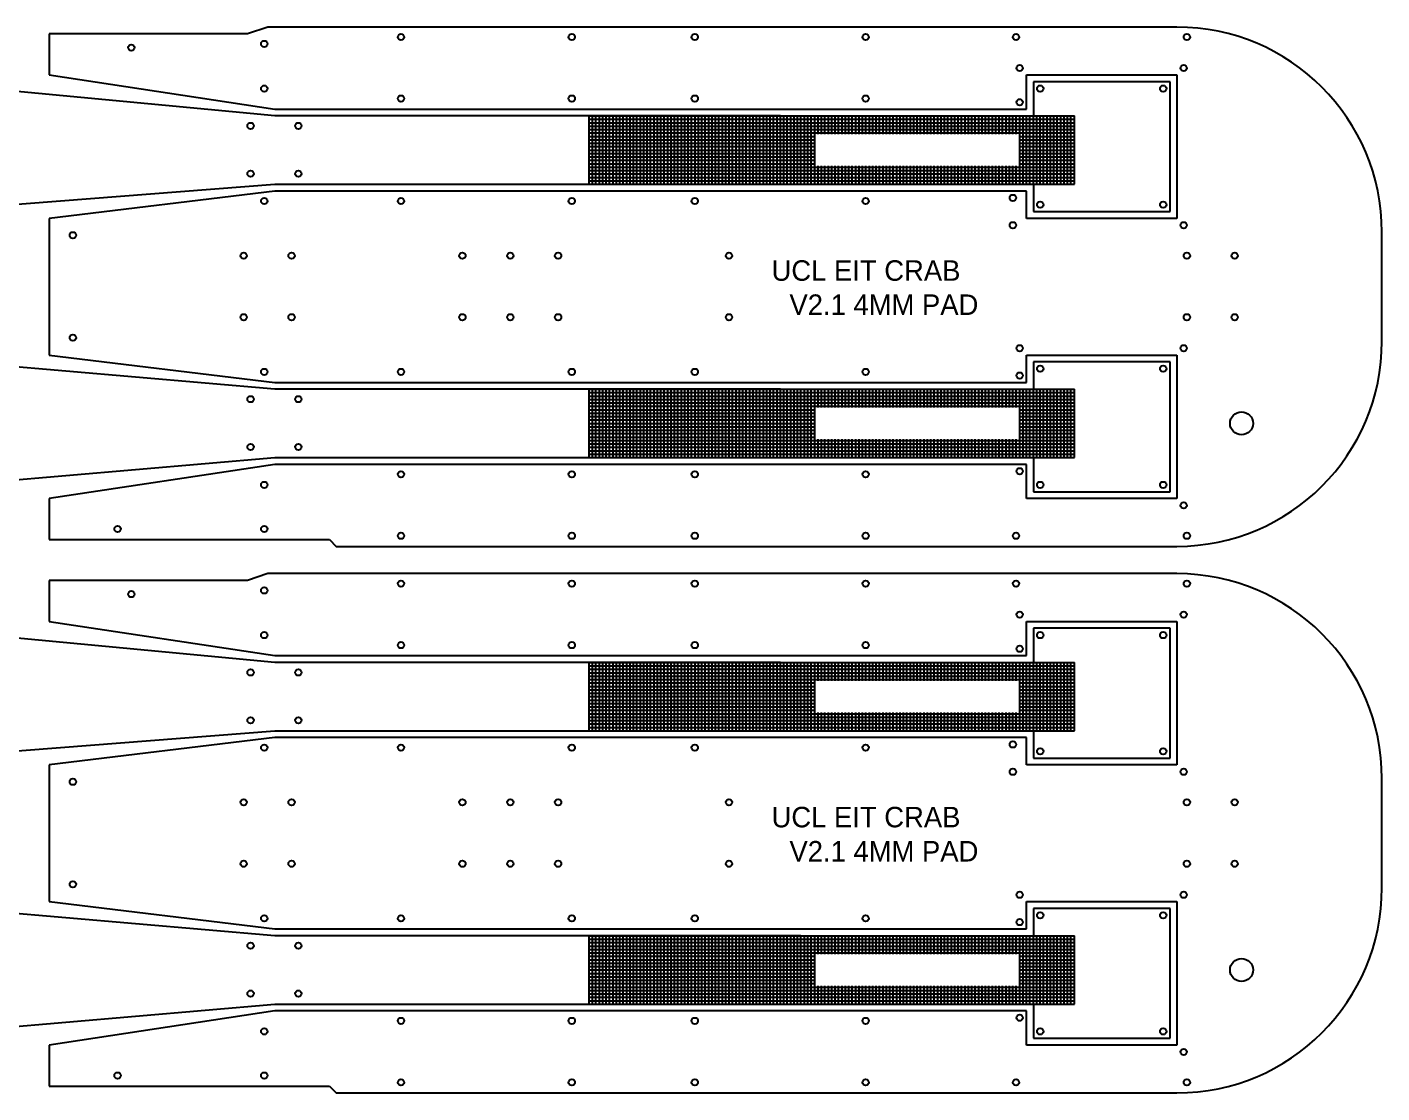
# Model space of a CAD drawing. Header units: millimetres. Extents: x 47.1 to 79.5, y 108.9 to 151.3.
# Drawn here: x 59.68 to 79.5, y 118.3 to 133.9 of the extents above; entities that cross this region are included whole.
import ezdxf

# ---------------------------------------------------------------- set-up
doc = ezdxf.new("R2010")
doc.units = ezdxf.units.MM
doc.layers.add('Adhesion Layer', color=52, linetype='Continuous')
doc.layers.add('Foil', color=5, linetype='Continuous')

msp = doc.modelspace()

# ---------------------------------------------------------------- linework, layer by layer
at = {"layer": 'Adhesion Layer'}
for p, q in [((67.9, 131.6), (67.9, 132.6)), ((67.9, 132.6), (75, 132.6)), ((67.9, 132.55), (75, 132.55)), ((67.9, 132.5), (75, 132.5)), ((67.9, 132.45), (75, 132.45)), ((67.95, 131.6), (67.95, 132.6)), ((68, 131.6), (68, 132.6)), ((68.05, 131.6), (68.05, 132.6)), ((68.1, 131.6), (68.1, 132.6)), ((68.15, 131.6), (68.15, 132.6)), ((68.2, 131.6), (68.2, 132.6)), ((68.25, 131.6), (68.25, 132.6)), ((68.3, 131.6), (68.3, 132.6)), ((68.35, 131.6), (68.35, 132.6)), ((68.4, 131.6), (68.4, 132.6)), ((68.45, 131.6), (68.45, 132.6)), ((68.5, 131.6), (68.5, 132.6)), ((68.55, 131.6), (68.55, 132.6)), ((68.6, 131.6), (68.6, 132.6)), ((68.65, 131.6), (68.65, 132.6)), ((68.7, 131.6), (68.7, 132.6)), ((68.75, 131.6), (68.75, 132.6)), ((68.8, 131.6), (68.8, 132.6)), ((68.85, 131.6), (68.85, 132.6)), ((68.9, 131.6), (68.9, 132.6)), ((68.95, 131.6), (68.95, 132.6)), ((69, 131.6), (69, 132.6)), ((69.05, 131.6), (69.05, 132.6)), ((69.1, 131.6), (69.1, 132.6)), ((69.15, 131.6), (69.15, 132.6)), ((69.2, 131.6), (69.2, 132.6)), ((69.25, 131.6), (69.25, 132.6)), ((69.3, 131.6), (69.3, 132.6)), ((69.35, 131.6), (69.35, 132.6)), ((69.4, 131.6), (69.4, 132.6)), ((69.45, 131.6), (69.45, 132.6)), ((69.5, 131.6), (69.5, 132.6)), ((69.55, 131.6), (69.55, 132.6)), ((69.6, 131.6), (69.6, 132.6)), ((69.65, 131.6), (69.65, 132.6)), ((69.7, 131.6), (69.7, 132.6)), ((69.75, 131.6), (69.75, 132.6)), ((69.8, 131.6), (69.8, 132.6)), ((69.85, 131.6), (69.85, 132.6)), ((69.9, 131.6), (69.9, 132.6)), ((69.95, 131.6), (69.95, 132.6)), ((70, 131.6), (70, 132.6)), ((70.05, 131.6), (70.05, 132.6)), ((70.1, 131.6), (70.1, 132.6)), ((70.15, 131.6), (70.15, 132.6)), ((70.2, 131.6), (70.2, 132.6)), ((70.25, 131.6), (70.25, 132.6)), ((70.3, 131.6), (70.3, 132.6)), ((70.35, 131.6), (70.35, 132.6)), ((70.4, 131.6), (70.4, 132.6)), ((70.45, 131.6), (70.45, 132.6)), ((70.5, 131.6), (70.5, 132.6)), ((70.55, 131.6), (70.55, 132.6)), ((70.6, 131.6), (70.6, 132.6)), ((70.65, 131.6), (70.65, 132.6)), ((70.7, 131.6), (70.7, 132.6)), ((70.75, 131.6), (70.75, 132.6)), ((70.8, 131.6), (70.8, 132.6)), ((70.85, 131.6), (70.85, 132.6)), ((70.9, 131.6), (70.9, 132.6)), ((70.95, 131.6), (70.95, 132.6)), ((71, 131.6), (71, 132.6)), ((71.05, 131.6), (71.05, 132.6)), ((71.1, 131.6), (71.1, 132.6)), ((71.15, 131.6), (71.15, 132.6)), ((71.2, 131.6), (71.2, 132.6)), ((71.25, 132.333), (71.25, 132.6)), ((71.3, 132.333), (71.3, 132.6)), ((71.35, 132.333), (71.35, 132.6)), ((71.4, 132.333), (71.4, 132.6)), ((71.45, 132.333), (71.45, 132.6)), ((71.5, 132.333), (71.5, 132.6)), ((71.55, 132.333), (71.55, 132.6)), ((71.6, 132.333), (71.6, 132.6)), ((71.65, 132.333), (71.65, 132.6)), ((71.7, 132.333), (71.7, 132.6)), ((71.75, 132.333), (71.75, 132.6)), ((71.8, 132.333), (71.8, 132.6)), ((71.85, 132.333), (71.85, 132.6)), ((71.9, 132.333), (71.9, 132.6)), ((71.95, 132.333), (71.95, 132.6)), ((72, 132.333), (72, 132.6)), ((72.05, 132.333), (72.05, 132.6)), ((72.1, 132.333), (72.1, 132.6)), ((72.15, 132.333), (72.15, 132.6)), ((72.2, 132.333), (72.2, 132.6)), ((72.25, 132.333), (72.25, 132.6)), ((72.3, 132.333), (72.3, 132.6)), ((72.35, 132.333), (72.35, 132.6)), ((72.4, 132.333), (72.4, 132.6)), ((72.45, 132.333), (72.45, 132.6)), ((72.5, 132.333), (72.5, 132.6)), ((72.55, 132.333), (72.55, 132.6)), ((72.6, 132.333), (72.6, 132.6)), ((72.65, 132.333), (72.65, 132.6)), ((72.7, 132.333), (72.7, 132.6)), ((72.75, 132.333), (72.75, 132.6)), ((72.8, 132.333), (72.8, 132.6)), ((72.85, 132.333), (72.85, 132.6)), ((72.9, 132.333), (72.9, 132.6)), ((72.95, 132.333), (72.95, 132.6)), ((73, 132.333), (73, 132.6)), ((73.05, 132.333), (73.05, 132.6)), ((73.1, 132.333), (73.1, 132.6)), ((73.15, 132.333), (73.15, 132.6)), ((73.2, 132.333), (73.2, 132.6)), ((73.25, 132.333), (73.25, 132.6)), ((73.3, 132.333), (73.3, 132.6)), ((73.35, 132.333), (73.35, 132.6)), ((73.4, 132.333), (73.4, 132.6)), ((73.45, 132.333), (73.45, 132.6)), ((73.5, 132.333), (73.5, 132.6)), ((73.55, 132.333), (73.55, 132.6)), ((73.6, 132.333), (73.6, 132.6)), ((73.65, 132.333), (73.65, 132.6)), ((73.7, 132.333), (73.7, 132.6)), ((73.75, 132.333), (73.75, 132.6)), ((73.8, 132.333), (73.8, 132.6)), ((73.85, 132.333), (73.85, 132.6)), ((73.9, 132.333), (73.9, 132.6)), ((73.95, 132.333), (73.95, 132.6)), ((74, 132.333), (74, 132.6)), ((74.05, 132.333), (74.05, 132.6)), ((74.1, 132.333), (74.1, 132.6)), ((74.15, 132.333), (74.15, 132.6)), ((74.2, 131.6), (74.2, 132.6)), ((74.25, 131.6), (74.25, 132.6)), ((74.3, 131.6), (74.3, 132.6)), ((74.35, 131.6), (74.35, 132.6)), ((74.4, 131.6), (74.4, 132.6)), ((74.45, 131.6), (74.45, 132.6)), ((74.5, 131.6), (74.5, 132.6)), ((74.55, 131.6), (74.55, 132.6)), ((74.6, 131.6), (74.6, 132.6)), ((74.65, 131.6), (74.65, 132.6)), ((74.7, 131.6), (74.7, 132.6)), ((74.75, 131.6), (74.75, 132.6)), ((74.8, 131.6), (74.8, 132.6)), ((74.85, 131.6), (74.85, 132.6)), ((74.9, 131.6), (74.9, 132.6)), ((74.95, 131.6), (74.95, 132.6)), ((75, 131.6), (75, 132.6)), ((67.9, 132.4), (75, 132.4)), ((67.9, 132.35), (75, 132.35)), ((67.9, 132.3), (71.2, 132.3)), ((67.9, 132.25), (71.2, 132.25)), ((74.2, 132.3), (75, 132.3)), ((74.2, 132.25), (75, 132.25)), ((67.9, 132.2), (71.2, 132.2)), ((67.9, 132.15), (71.2, 132.15)), ((67.9, 132.1), (71.2, 132.1)), ((67.9, 132.05), (71.2, 132.05)), ((74.2, 132.2), (75, 132.2)), ((74.2, 132.15), (75, 132.15)), ((74.2, 132.1), (75, 132.1)), ((74.2, 132.05), (75, 132.05)), ((67.9, 132), (71.2, 132)), ((67.9, 131.95), (71.2, 131.95)), ((67.9, 131.9), (71.2, 131.9)), ((67.9, 131.85), (75, 131.85)), ((71.25, 131.6), (71.25, 131.867)), ((71.3, 131.6), (71.3, 131.867)), ((71.35, 131.6), (71.35, 131.867)), ((71.4, 131.6), (71.4, 131.867)), ((71.45, 131.6), (71.45, 131.867)), ((71.5, 131.6), (71.5, 131.867)), ((71.55, 131.6), (71.55, 131.867)), ((71.6, 131.6), (71.6, 131.867)), ((71.65, 131.6), (71.65, 131.867)), ((71.7, 131.6), (71.7, 131.867)), ((71.75, 131.6), (71.75, 131.867)), ((71.8, 131.6), (71.8, 131.867)), ((71.85, 131.6), (71.85, 131.867)), ((71.9, 131.6), (71.9, 131.867)), ((71.95, 131.6), (71.95, 131.867)), ((72, 131.6), (72, 131.867)), ((72.05, 131.6), (72.05, 131.867)), ((72.1, 131.6), (72.1, 131.867)), ((72.15, 131.6), (72.15, 131.867)), ((72.2, 131.6), (72.2, 131.867)), ((72.25, 131.6), (72.25, 131.867)), ((72.3, 131.6), (72.3, 131.867)), ((72.35, 131.6), (72.35, 131.867)), ((72.4, 131.6), (72.4, 131.867)), ((72.45, 131.6), (72.45, 131.867)), ((72.5, 131.6), (72.5, 131.867)), ((72.55, 131.6), (72.55, 131.867)), ((72.6, 131.6), (72.6, 131.867)), ((72.65, 131.6), (72.65, 131.867)), ((72.7, 131.6), (72.7, 131.867)), ((72.75, 131.6), (72.75, 131.867)), ((72.8, 131.6), (72.8, 131.867)), ((72.85, 131.6), (72.85, 131.867)), ((72.9, 131.6), (72.9, 131.867)), ((72.95, 131.6), (72.95, 131.867)), ((73, 131.6), (73, 131.867)), ((73.05, 131.6), (73.05, 131.867)), ((73.1, 131.6), (73.1, 131.867)), ((73.15, 131.6), (73.15, 131.867)), ((73.2, 131.6), (73.2, 131.867)), ((73.25, 131.6), (73.25, 131.867)), ((73.3, 131.6), (73.3, 131.867)), ((73.35, 131.6), (73.35, 131.867)), ((73.4, 131.6), (73.4, 131.867)), ((73.45, 131.6), (73.45, 131.867)), ((73.5, 131.6), (73.5, 131.867)), ((73.55, 131.6), (73.55, 131.867)), ((73.6, 131.6), (73.6, 131.867)), ((73.65, 131.6), (73.65, 131.867)), ((73.7, 131.6), (73.7, 131.867)), ((73.75, 131.6), (73.75, 131.867)), ((73.8, 131.6), (73.8, 131.867)), ((73.85, 131.6), (73.85, 131.867)), ((73.9, 131.6), (73.9, 131.867)), ((73.95, 131.6), (73.95, 131.867)), ((74, 131.6), (74, 131.867)), ((74.05, 131.6), (74.05, 131.867)), ((74.1, 131.6), (74.1, 131.867)), ((74.15, 131.6), (74.15, 131.867)), ((74.2, 132), (75, 132)), ((74.2, 131.95), (75, 131.95)), ((74.2, 131.9), (75, 131.9)), ((67.9, 131.8), (75, 131.8)), ((67.9, 131.75), (75, 131.75)), ((67.9, 131.7), (75, 131.7)), ((67.9, 131.65), (75, 131.65)), ((67.9, 131.6), (75, 131.6)), ((67.9, 127.6), (67.9, 128.6)), ((67.9, 128.6), (75, 128.6)), ((67.9, 128.55), (75, 128.55)), ((67.9, 128.5), (75, 128.5)), ((67.95, 127.6), (67.95, 128.6)), ((68, 127.6), (68, 128.6)), ((68.05, 127.6), (68.05, 128.6)), ((68.1, 127.6), (68.1, 128.6)), ((68.15, 127.6), (68.15, 128.6)), ((68.2, 127.6), (68.2, 128.6)), ((68.25, 127.6), (68.25, 128.6)), ((68.3, 127.6), (68.3, 128.6)), ((68.35, 127.6), (68.35, 128.6)), ((68.4, 127.6), (68.4, 128.6)), ((68.45, 127.6), (68.45, 128.6)), ((68.5, 127.6), (68.5, 128.6)), ((68.55, 127.6), (68.55, 128.6)), ((68.6, 127.6), (68.6, 128.6)), ((68.65, 127.6), (68.65, 128.6)), ((68.7, 127.6), (68.7, 128.6)), ((68.75, 127.6), (68.75, 128.6)), ((68.8, 127.6), (68.8, 128.6)), ((68.85, 127.6), (68.85, 128.6)), ((68.9, 127.6), (68.9, 128.6)), ((68.95, 127.6), (68.95, 128.6)), ((69, 127.6), (69, 128.6)), ((69.05, 127.6), (69.05, 128.6)), ((69.1, 127.6), (69.1, 128.6)), ((69.15, 127.6), (69.15, 128.6)), ((69.2, 127.6), (69.2, 128.6)), ((69.25, 127.6), (69.25, 128.6)), ((69.3, 127.6), (69.3, 128.6)), ((69.35, 127.6), (69.35, 128.6)), ((69.4, 127.6), (69.4, 128.6)), ((69.45, 127.6), (69.45, 128.6)), ((69.5, 127.6), (69.5, 128.6)), ((69.55, 127.6), (69.55, 128.6)), ((69.6, 127.6), (69.6, 128.6)), ((69.65, 127.6), (69.65, 128.6)), ((69.7, 127.6), (69.7, 128.6)), ((69.75, 127.6), (69.75, 128.6)), ((69.8, 127.6), (69.8, 128.6)), ((69.85, 127.6), (69.85, 128.6)), ((69.9, 127.6), (69.9, 128.6)), ((69.95, 127.6), (69.95, 128.6)), ((70, 127.6), (70, 128.6)), ((70.05, 127.6), (70.05, 128.6)), ((70.1, 127.6), (70.1, 128.6)), ((70.15, 127.6), (70.15, 128.6)), ((70.2, 127.6), (70.2, 128.6)), ((70.25, 127.6), (70.25, 128.6)), ((70.3, 127.6), (70.3, 128.6)), ((70.35, 127.6), (70.35, 128.6)), ((70.4, 127.6), (70.4, 128.6)), ((70.45, 127.6), (70.45, 128.6)), ((70.5, 127.6), (70.5, 128.6)), ((70.55, 127.6), (70.55, 128.6)), ((70.6, 127.6), (70.6, 128.6)), ((70.65, 127.6), (70.65, 128.6)), ((70.7, 127.6), (70.7, 128.6)), ((70.75, 127.6), (70.75, 128.6)), ((70.8, 127.6), (70.8, 128.6)), ((70.85, 127.6), (70.85, 128.6)), ((70.9, 127.6), (70.9, 128.6)), ((70.95, 127.6), (70.95, 128.6)), ((71, 127.6), (71, 128.6)), ((71.05, 127.6), (71.05, 128.6)), ((71.1, 127.6), (71.1, 128.6)), ((71.15, 127.6), (71.15, 128.6)), ((71.2, 127.6), (71.2, 128.6)), ((71.25, 128.333), (71.25, 128.6)), ((71.3, 128.333), (71.3, 128.6)), ((71.35, 128.333), (71.35, 128.6)), ((71.4, 128.333), (71.4, 128.6)), ((71.45, 128.333), (71.45, 128.6)), ((71.5, 128.333), (71.5, 128.6)), ((71.55, 128.333), (71.55, 128.6)), ((71.6, 128.333), (71.6, 128.6)), ((71.65, 128.333), (71.65, 128.6)), ((71.7, 128.333), (71.7, 128.6)), ((71.75, 128.333), (71.75, 128.6)), ((71.8, 128.333), (71.8, 128.6)), ((71.85, 128.333), (71.85, 128.6)), ((71.9, 128.333), (71.9, 128.6)), ((71.95, 128.333), (71.95, 128.6)), ((72, 128.333), (72, 128.6)), ((72.05, 128.333), (72.05, 128.6)), ((72.1, 128.333), (72.1, 128.6)), ((72.15, 128.333), (72.15, 128.6)), ((72.2, 128.333), (72.2, 128.6)), ((72.25, 128.333), (72.25, 128.6)), ((72.3, 128.333), (72.3, 128.6)), ((72.35, 128.333), (72.35, 128.6)), ((72.4, 128.333), (72.4, 128.6)), ((72.45, 128.333), (72.45, 128.6)), ((72.5, 128.333), (72.5, 128.6)), ((72.55, 128.333), (72.55, 128.6)), ((72.6, 128.333), (72.6, 128.6)), ((72.65, 128.333), (72.65, 128.6)), ((72.7, 128.333), (72.7, 128.6)), ((72.75, 128.333), (72.75, 128.6)), ((72.8, 128.333), (72.8, 128.6)), ((72.85, 128.333), (72.85, 128.6)), ((72.9, 128.333), (72.9, 128.6)), ((72.95, 128.333), (72.95, 128.6)), ((73, 128.333), (73, 128.6)), ((73.05, 128.333), (73.05, 128.6)), ((73.1, 128.333), (73.1, 128.6)), ((73.15, 128.333), (73.15, 128.6)), ((73.2, 128.333), (73.2, 128.6)), ((73.25, 128.333), (73.25, 128.6)), ((73.3, 128.333), (73.3, 128.6)), ((73.35, 128.333), (73.35, 128.6)), ((73.4, 128.333), (73.4, 128.6)), ((73.45, 128.333), (73.45, 128.6)), ((73.5, 128.333), (73.5, 128.6)), ((73.55, 128.333), (73.55, 128.6)), ((73.6, 128.333), (73.6, 128.6)), ((73.65, 128.333), (73.65, 128.6)), ((73.7, 128.333), (73.7, 128.6)), ((73.75, 128.333), (73.75, 128.6)), ((73.8, 128.333), (73.8, 128.6)), ((73.85, 128.333), (73.85, 128.6)), ((73.9, 128.333), (73.9, 128.6)), ((73.95, 128.333), (73.95, 128.6)), ((74, 128.333), (74, 128.6)), ((74.05, 128.333), (74.05, 128.6)), ((74.1, 128.333), (74.1, 128.6)), ((74.15, 128.333), (74.15, 128.6)), ((74.2, 127.6), (74.2, 128.6)), ((74.25, 127.6), (74.25, 128.6)), ((74.3, 127.6), (74.3, 128.6)), ((74.35, 127.6), (74.35, 128.6)), ((74.4, 127.6), (74.4, 128.6)), ((74.45, 127.6), (74.45, 128.6)), ((74.5, 127.6), (74.5, 128.6)), ((74.55, 127.6), (74.55, 128.6)), ((74.6, 127.6), (74.6, 128.6)), ((74.65, 127.6), (74.65, 128.6)), ((74.7, 127.6), (74.7, 128.6)), ((74.75, 127.6), (74.75, 128.6)), ((74.8, 127.6), (74.8, 128.6)), ((74.85, 127.6), (74.85, 128.6)), ((74.9, 127.6), (74.9, 128.6)), ((74.95, 127.6), (74.95, 128.6)), ((75, 127.6), (75, 128.6)), ((67.9, 128.45), (75, 128.45)), ((67.9, 128.4), (75, 128.4)), ((67.9, 128.35), (75, 128.35)), ((67.9, 128.3), (71.2, 128.3)), ((74.2, 128.3), (75, 128.3)), ((67.9, 128.25), (71.2, 128.25)), ((67.9, 128.2), (71.2, 128.2)), ((67.9, 128.15), (71.2, 128.15)), ((67.9, 128.1), (71.2, 128.1)), ((74.2, 128.25), (75, 128.25)), ((74.2, 128.2), (75, 128.2)), ((74.2, 128.15), (75, 128.15)), ((74.2, 128.1), (75, 128.1)), ((67.9, 128.05), (71.2, 128.05)), ((67.9, 128), (71.2, 128)), ((67.9, 127.95), (71.2, 127.95)), ((67.9, 127.9), (71.2, 127.9)), ((71.25, 127.6), (71.25, 127.867)), ((71.3, 127.6), (71.3, 127.867)), ((71.35, 127.6), (71.35, 127.867)), ((71.4, 127.6), (71.4, 127.867)), ((71.45, 127.6), (71.45, 127.867)), ((71.5, 127.6), (71.5, 127.867)), ((71.55, 127.6), (71.55, 127.867)), ((71.6, 127.6), (71.6, 127.867)), ((71.65, 127.6), (71.65, 127.867)), ((71.7, 127.6), (71.7, 127.867)), ((71.75, 127.6), (71.75, 127.867)), ((71.8, 127.6), (71.8, 127.867)), ((71.85, 127.6), (71.85, 127.867)), ((71.9, 127.6), (71.9, 127.867)), ((71.95, 127.6), (71.95, 127.867)), ((72, 127.6), (72, 127.867)), ((72.05, 127.6), (72.05, 127.867)), ((72.1, 127.6), (72.1, 127.867)), ((72.15, 127.6), (72.15, 127.867)), ((72.2, 127.6), (72.2, 127.867)), ((72.25, 127.6), (72.25, 127.867)), ((72.3, 127.6), (72.3, 127.867)), ((72.35, 127.6), (72.35, 127.867)), ((72.4, 127.6), (72.4, 127.867)), ((72.45, 127.6), (72.45, 127.867)), ((72.5, 127.6), (72.5, 127.867)), ((72.55, 127.6), (72.55, 127.867)), ((72.6, 127.6), (72.6, 127.867)), ((72.65, 127.6), (72.65, 127.867)), ((72.7, 127.6), (72.7, 127.867)), ((72.75, 127.6), (72.75, 127.867)), ((72.8, 127.6), (72.8, 127.867)), ((72.85, 127.6), (72.85, 127.867)), ((72.9, 127.6), (72.9, 127.867)), ((72.95, 127.6), (72.95, 127.867)), ((73, 127.6), (73, 127.867)), ((73.05, 127.6), (73.05, 127.867)), ((73.1, 127.6), (73.1, 127.867)), ((73.15, 127.6), (73.15, 127.867)), ((73.2, 127.6), (73.2, 127.867)), ((73.25, 127.6), (73.25, 127.867)), ((73.3, 127.6), (73.3, 127.867)), ((73.35, 127.6), (73.35, 127.867)), ((73.4, 127.6), (73.4, 127.867)), ((73.45, 127.6), (73.45, 127.867)), ((73.5, 127.6), (73.5, 127.867)), ((73.55, 127.6), (73.55, 127.867)), ((73.6, 127.6), (73.6, 127.867)), ((73.65, 127.6), (73.65, 127.867)), ((73.7, 127.6), (73.7, 127.867)), ((73.75, 127.6), (73.75, 127.867)), ((73.8, 127.6), (73.8, 127.867)), ((73.85, 127.6), (73.85, 127.867)), ((73.9, 127.6), (73.9, 127.867)), ((73.95, 127.6), (73.95, 127.867)), ((74, 127.6), (74, 127.867)), ((74.05, 127.6), (74.05, 127.867)), ((74.1, 127.6), (74.1, 127.867)), ((74.15, 127.6), (74.15, 127.867)), ((74.2, 128.05), (75, 128.05)), ((74.2, 128), (75, 128)), ((74.2, 127.95), (75, 127.95)), ((74.2, 127.9), (75, 127.9)), ((67.9, 127.85), (75, 127.85)), ((67.9, 127.8), (75, 127.8)), ((67.9, 127.75), (75, 127.75)), ((67.9, 127.7), (75, 127.7)), ((67.9, 127.65), (75, 127.65)), ((67.9, 127.6), (75, 127.6)), ((67.9, 123.6), (67.9, 124.6)), ((67.9, 124.6), (75, 124.6)), ((67.9, 124.55), (75, 124.55)), ((67.9, 124.5), (75, 124.5)), ((67.95, 123.6), (67.95, 124.6)), ((68, 123.6), (68, 124.6)), ((68.05, 123.6), (68.05, 124.6)), ((68.1, 123.6), (68.1, 124.6)), ((68.15, 123.6), (68.15, 124.6)), ((68.2, 123.6), (68.2, 124.6)), ((68.25, 123.6), (68.25, 124.6)), ((68.3, 123.6), (68.3, 124.6)), ((68.35, 123.6), (68.35, 124.6)), ((68.4, 123.6), (68.4, 124.6)), ((68.45, 123.6), (68.45, 124.6)), ((68.5, 123.6), (68.5, 124.6)), ((68.55, 123.6), (68.55, 124.6)), ((68.6, 123.6), (68.6, 124.6)), ((68.65, 123.6), (68.65, 124.6)), ((68.7, 123.6), (68.7, 124.6)), ((68.75, 123.6), (68.75, 124.6)), ((68.8, 123.6), (68.8, 124.6)), ((68.85, 123.6), (68.85, 124.6)), ((68.9, 123.6), (68.9, 124.6)), ((68.95, 123.6), (68.95, 124.6)), ((69, 123.6), (69, 124.6)), ((69.05, 123.6), (69.05, 124.6)), ((69.1, 123.6), (69.1, 124.6)), ((69.15, 123.6), (69.15, 124.6)), ((69.2, 123.6), (69.2, 124.6)), ((69.25, 123.6), (69.25, 124.6)), ((69.3, 123.6), (69.3, 124.6)), ((69.35, 123.6), (69.35, 124.6)), ((69.4, 123.6), (69.4, 124.6)), ((69.45, 123.6), (69.45, 124.6)), ((69.5, 123.6), (69.5, 124.6)), ((69.55, 123.6), (69.55, 124.6)), ((69.6, 123.6), (69.6, 124.6)), ((69.65, 123.6), (69.65, 124.6)), ((69.7, 123.6), (69.7, 124.6)), ((69.75, 123.6), (69.75, 124.6)), ((69.8, 123.6), (69.8, 124.6)), ((69.85, 123.6), (69.85, 124.6)), ((69.9, 123.6), (69.9, 124.6)), ((69.95, 123.6), (69.95, 124.6)), ((70, 123.6), (70, 124.6)), ((70.05, 123.6), (70.05, 124.6)), ((70.1, 123.6), (70.1, 124.6)), ((70.15, 123.6), (70.15, 124.6)), ((70.2, 123.6), (70.2, 124.6)), ((70.25, 123.6), (70.25, 124.6)), ((70.3, 123.6), (70.3, 124.6)), ((70.35, 123.6), (70.35, 124.6)), ((70.4, 123.6), (70.4, 124.6)), ((70.45, 123.6), (70.45, 124.6)), ((70.5, 123.6), (70.5, 124.6)), ((70.55, 123.6), (70.55, 124.6)), ((70.6, 123.6), (70.6, 124.6)), ((70.65, 123.6), (70.65, 124.6)), ((70.7, 123.6), (70.7, 124.6)), ((70.75, 123.6), (70.75, 124.6)), ((70.8, 123.6), (70.8, 124.6)), ((70.85, 123.6), (70.85, 124.6)), ((70.9, 123.6), (70.9, 124.6)), ((70.95, 123.6), (70.95, 124.6)), ((71, 123.6), (71, 124.6)), ((71.05, 123.6), (71.05, 124.6)), ((71.1, 123.6), (71.1, 124.6)), ((71.15, 123.6), (71.15, 124.6)), ((71.2, 123.6), (71.2, 124.6)), ((71.25, 124.333), (71.25, 124.6)), ((71.3, 124.333), (71.3, 124.6)), ((71.35, 124.333), (71.35, 124.6)), ((71.4, 124.333), (71.4, 124.6)), ((71.45, 124.333), (71.45, 124.6)), ((71.5, 124.333), (71.5, 124.6)), ((71.55, 124.333), (71.55, 124.6)), ((71.6, 124.333), (71.6, 124.6)), ((71.65, 124.333), (71.65, 124.6)), ((71.7, 124.333), (71.7, 124.6)), ((71.75, 124.333), (71.75, 124.6)), ((71.8, 124.333), (71.8, 124.6)), ((71.85, 124.333), (71.85, 124.6)), ((71.9, 124.333), (71.9, 124.6)), ((71.95, 124.333), (71.95, 124.6)), ((72, 124.333), (72, 124.6)), ((72.05, 124.333), (72.05, 124.6)), ((72.1, 124.333), (72.1, 124.6)), ((72.15, 124.333), (72.15, 124.6)), ((72.2, 124.333), (72.2, 124.6)), ((72.25, 124.333), (72.25, 124.6)), ((72.3, 124.333), (72.3, 124.6)), ((72.35, 124.333), (72.35, 124.6)), ((72.4, 124.333), (72.4, 124.6)), ((72.45, 124.333), (72.45, 124.6)), ((72.5, 124.333), (72.5, 124.6)), ((72.55, 124.333), (72.55, 124.6)), ((72.6, 124.333), (72.6, 124.6)), ((72.65, 124.333), (72.65, 124.6)), ((72.7, 124.333), (72.7, 124.6)), ((72.75, 124.333), (72.75, 124.6)), ((72.8, 124.333), (72.8, 124.6)), ((72.85, 124.333), (72.85, 124.6)), ((72.9, 124.333), (72.9, 124.6)), ((72.95, 124.333), (72.95, 124.6)), ((73, 124.333), (73, 124.6)), ((73.05, 124.333), (73.05, 124.6)), ((73.1, 124.333), (73.1, 124.6)), ((73.15, 124.333), (73.15, 124.6)), ((73.2, 124.333), (73.2, 124.6)), ((73.25, 124.333), (73.25, 124.6)), ((73.3, 124.333), (73.3, 124.6)), ((73.35, 124.333), (73.35, 124.6)), ((73.4, 124.333), (73.4, 124.6)), ((73.45, 124.333), (73.45, 124.6)), ((73.5, 124.333), (73.5, 124.6)), ((73.55, 124.333), (73.55, 124.6)), ((73.6, 124.333), (73.6, 124.6)), ((73.65, 124.333), (73.65, 124.6)), ((73.7, 124.333), (73.7, 124.6)), ((73.75, 124.333), (73.75, 124.6)), ((73.8, 124.333), (73.8, 124.6)), ((73.85, 124.333), (73.85, 124.6)), ((73.9, 124.333), (73.9, 124.6)), ((73.95, 124.333), (73.95, 124.6)), ((74, 124.333), (74, 124.6)), ((74.05, 124.333), (74.05, 124.6)), ((74.1, 124.333), (74.1, 124.6)), ((74.15, 124.333), (74.15, 124.6)), ((74.2, 123.6), (74.2, 124.6)), ((74.25, 123.6), (74.25, 124.6)), ((74.3, 123.6), (74.3, 124.6)), ((74.35, 123.6), (74.35, 124.6)), ((74.4, 123.6), (74.4, 124.6)), ((74.45, 123.6), (74.45, 124.6)), ((74.5, 123.6), (74.5, 124.6)), ((74.55, 123.6), (74.55, 124.6)), ((74.6, 123.6), (74.6, 124.6)), ((74.65, 123.6), (74.65, 124.6)), ((74.7, 123.6), (74.7, 124.6)), ((74.75, 123.6), (74.75, 124.6)), ((74.8, 123.6), (74.8, 124.6)), ((74.85, 123.6), (74.85, 124.6)), ((74.9, 123.6), (74.9, 124.6)), ((74.95, 123.6), (74.95, 124.6)), ((75, 123.6), (75, 124.6)), ((67.9, 124.45), (75, 124.45)), ((67.9, 124.4), (75, 124.4)), ((67.9, 124.35), (75, 124.35)), ((67.9, 124.3), (71.2, 124.3)), ((74.2, 124.3), (75, 124.3)), ((67.9, 124.25), (71.2, 124.25)), ((67.9, 124.2), (71.2, 124.2)), ((67.9, 124.15), (71.2, 124.15)), ((67.9, 124.1), (71.2, 124.1)), ((74.2, 124.25), (75, 124.25)), ((74.2, 124.2), (75, 124.2)), ((74.2, 124.15), (75, 124.15)), ((74.2, 124.1), (75, 124.1)), ((67.9, 124.05), (71.2, 124.05)), ((67.9, 124), (71.2, 124)), ((67.9, 123.95), (71.2, 123.95)), ((74.2, 124.05), (75, 124.05)), ((74.2, 124), (75, 124)), ((74.2, 123.95), (75, 123.95)), ((67.9, 123.9), (71.2, 123.9)), ((67.9, 123.85), (75, 123.85)), ((67.9, 123.8), (75, 123.8)), ((67.9, 123.75), (75, 123.75)), ((71.25, 123.6), (71.25, 123.867)), ((71.3, 123.6), (71.3, 123.867)), ((71.35, 123.6), (71.35, 123.867)), ((71.4, 123.6), (71.4, 123.867)), ((71.45, 123.6), (71.45, 123.867)), ((71.5, 123.6), (71.5, 123.867)), ((71.55, 123.6), (71.55, 123.867)), ((71.6, 123.6), (71.6, 123.867)), ((71.65, 123.6), (71.65, 123.867)), ((71.7, 123.6), (71.7, 123.867)), ((71.75, 123.6), (71.75, 123.867)), ((71.8, 123.6), (71.8, 123.867)), ((71.85, 123.6), (71.85, 123.867)), ((71.9, 123.6), (71.9, 123.867)), ((71.95, 123.6), (71.95, 123.867)), ((72, 123.6), (72, 123.867)), ((72.05, 123.6), (72.05, 123.867)), ((72.1, 123.6), (72.1, 123.867)), ((72.15, 123.6), (72.15, 123.867)), ((72.2, 123.6), (72.2, 123.867)), ((72.25, 123.6), (72.25, 123.867)), ((72.3, 123.6), (72.3, 123.867)), ((72.35, 123.6), (72.35, 123.867)), ((72.4, 123.6), (72.4, 123.867)), ((72.45, 123.6), (72.45, 123.867)), ((72.5, 123.6), (72.5, 123.867)), ((72.55, 123.6), (72.55, 123.867)), ((72.6, 123.6), (72.6, 123.867)), ((72.65, 123.6), (72.65, 123.867)), ((72.7, 123.6), (72.7, 123.867)), ((72.75, 123.6), (72.75, 123.867)), ((72.8, 123.6), (72.8, 123.867)), ((72.85, 123.6), (72.85, 123.867)), ((72.9, 123.6), (72.9, 123.867)), ((72.95, 123.6), (72.95, 123.867)), ((73, 123.6), (73, 123.867)), ((73.05, 123.6), (73.05, 123.867)), ((73.1, 123.6), (73.1, 123.867)), ((73.15, 123.6), (73.15, 123.867)), ((73.2, 123.6), (73.2, 123.867)), ((73.25, 123.6), (73.25, 123.867)), ((73.3, 123.6), (73.3, 123.867)), ((73.35, 123.6), (73.35, 123.867)), ((73.4, 123.6), (73.4, 123.867)), ((73.45, 123.6), (73.45, 123.867)), ((73.5, 123.6), (73.5, 123.867)), ((73.55, 123.6), (73.55, 123.867)), ((73.6, 123.6), (73.6, 123.867)), ((73.65, 123.6), (73.65, 123.867)), ((73.7, 123.6), (73.7, 123.867)), ((73.75, 123.6), (73.75, 123.867)), ((73.8, 123.6), (73.8, 123.867)), ((73.85, 123.6), (73.85, 123.867)), ((73.9, 123.6), (73.9, 123.867)), ((73.95, 123.6), (73.95, 123.867)), ((74, 123.6), (74, 123.867)), ((74.05, 123.6), (74.05, 123.867)), ((74.1, 123.6), (74.1, 123.867)), ((74.15, 123.6), (74.15, 123.867)), ((74.2, 123.9), (75, 123.9)), ((67.9, 123.7), (75, 123.7)), ((67.9, 123.65), (75, 123.65)), ((67.9, 123.6), (75, 123.6)), ((67.9, 119.6), (67.9, 120.6)), ((67.9, 120.6), (75, 120.6)), ((67.9, 120.55), (75, 120.55)), ((67.95, 119.6), (67.95, 120.6)), ((68, 119.6), (68, 120.6)), ((68.05, 119.6), (68.05, 120.6)), ((68.1, 119.6), (68.1, 120.6)), ((68.15, 119.6), (68.15, 120.6)), ((68.2, 119.6), (68.2, 120.6)), ((68.25, 119.6), (68.25, 120.6)), ((68.3, 119.6), (68.3, 120.6)), ((68.35, 119.6), (68.35, 120.6)), ((68.4, 119.6), (68.4, 120.6)), ((68.45, 119.6), (68.45, 120.6)), ((68.5, 119.6), (68.5, 120.6)), ((68.55, 119.6), (68.55, 120.6)), ((68.6, 119.6), (68.6, 120.6)), ((68.65, 119.6), (68.65, 120.6)), ((68.7, 119.6), (68.7, 120.6)), ((68.75, 119.6), (68.75, 120.6)), ((68.8, 119.6), (68.8, 120.6)), ((68.85, 119.6), (68.85, 120.6)), ((68.9, 119.6), (68.9, 120.6)), ((68.95, 119.6), (68.95, 120.6)), ((69, 119.6), (69, 120.6)), ((69.05, 119.6), (69.05, 120.6)), ((69.1, 119.6), (69.1, 120.6)), ((69.15, 119.6), (69.15, 120.6)), ((69.2, 119.6), (69.2, 120.6)), ((69.25, 119.6), (69.25, 120.6)), ((69.3, 119.6), (69.3, 120.6)), ((69.35, 119.6), (69.35, 120.6)), ((69.4, 119.6), (69.4, 120.6)), ((69.45, 119.6), (69.45, 120.6)), ((69.5, 119.6), (69.5, 120.6)), ((69.55, 119.6), (69.55, 120.6)), ((69.6, 119.6), (69.6, 120.6)), ((69.65, 119.6), (69.65, 120.6)), ((69.7, 119.6), (69.7, 120.6)), ((69.75, 119.6), (69.75, 120.6)), ((69.8, 119.6), (69.8, 120.6)), ((69.85, 119.6), (69.85, 120.6)), ((69.9, 119.6), (69.9, 120.6)), ((69.95, 119.6), (69.95, 120.6)), ((70, 119.6), (70, 120.6)), ((70.05, 119.6), (70.05, 120.6)), ((70.1, 119.6), (70.1, 120.6)), ((70.15, 119.6), (70.15, 120.6)), ((70.2, 119.6), (70.2, 120.6)), ((70.25, 119.6), (70.25, 120.6)), ((70.3, 119.6), (70.3, 120.6)), ((70.35, 119.6), (70.35, 120.6)), ((70.4, 119.6), (70.4, 120.6)), ((70.45, 119.6), (70.45, 120.6)), ((70.5, 119.6), (70.5, 120.6)), ((70.55, 119.6), (70.55, 120.6)), ((70.6, 119.6), (70.6, 120.6)), ((70.65, 119.6), (70.65, 120.6)), ((70.7, 119.6), (70.7, 120.6)), ((70.75, 119.6), (70.75, 120.6)), ((70.8, 119.6), (70.8, 120.6)), ((70.85, 119.6), (70.85, 120.6)), ((70.9, 119.6), (70.9, 120.6)), ((70.95, 119.6), (70.95, 120.6)), ((71, 119.6), (71, 120.6)), ((71.05, 119.6), (71.05, 120.6)), ((71.1, 119.6), (71.1, 120.6)), ((71.15, 119.6), (71.15, 120.6)), ((71.2, 119.6), (71.2, 120.6)), ((71.25, 120.333), (71.25, 120.6)), ((71.3, 120.333), (71.3, 120.6)), ((71.35, 120.333), (71.35, 120.6)), ((71.4, 120.333), (71.4, 120.6)), ((71.45, 120.333), (71.45, 120.6)), ((71.5, 120.333), (71.5, 120.6)), ((71.55, 120.333), (71.55, 120.6)), ((71.6, 120.333), (71.6, 120.6)), ((71.65, 120.333), (71.65, 120.6)), ((71.7, 120.333), (71.7, 120.6)), ((71.75, 120.333), (71.75, 120.6)), ((71.8, 120.333), (71.8, 120.6)), ((71.85, 120.333), (71.85, 120.6)), ((71.9, 120.333), (71.9, 120.6)), ((71.95, 120.333), (71.95, 120.6)), ((72, 120.333), (72, 120.6)), ((72.05, 120.333), (72.05, 120.6)), ((72.1, 120.333), (72.1, 120.6)), ((72.15, 120.333), (72.15, 120.6)), ((72.2, 120.333), (72.2, 120.6)), ((72.25, 120.333), (72.25, 120.6)), ((72.3, 120.333), (72.3, 120.6)), ((72.35, 120.333), (72.35, 120.6)), ((72.4, 120.333), (72.4, 120.6)), ((72.45, 120.333), (72.45, 120.6)), ((72.5, 120.333), (72.5, 120.6)), ((72.55, 120.333), (72.55, 120.6)), ((72.6, 120.333), (72.6, 120.6)), ((72.65, 120.333), (72.65, 120.6)), ((72.7, 120.333), (72.7, 120.6)), ((72.75, 120.333), (72.75, 120.6)), ((72.8, 120.333), (72.8, 120.6)), ((72.85, 120.333), (72.85, 120.6)), ((72.9, 120.333), (72.9, 120.6)), ((72.95, 120.333), (72.95, 120.6)), ((73, 120.333), (73, 120.6)), ((73.05, 120.333), (73.05, 120.6)), ((73.1, 120.333), (73.1, 120.6)), ((73.15, 120.333), (73.15, 120.6)), ((73.2, 120.333), (73.2, 120.6)), ((73.25, 120.333), (73.25, 120.6)), ((73.3, 120.333), (73.3, 120.6)), ((73.35, 120.333), (73.35, 120.6)), ((73.4, 120.333), (73.4, 120.6)), ((73.45, 120.333), (73.45, 120.6)), ((73.5, 120.333), (73.5, 120.6)), ((73.55, 120.333), (73.55, 120.6)), ((73.6, 120.333), (73.6, 120.6)), ((73.65, 120.333), (73.65, 120.6)), ((73.7, 120.333), (73.7, 120.6)), ((73.75, 120.333), (73.75, 120.6)), ((73.8, 120.333), (73.8, 120.6)), ((73.85, 120.333), (73.85, 120.6)), ((73.9, 120.333), (73.9, 120.6)), ((73.95, 120.333), (73.95, 120.6)), ((74, 120.333), (74, 120.6)), ((74.05, 120.333), (74.05, 120.6)), ((74.1, 120.333), (74.1, 120.6)), ((74.15, 120.333), (74.15, 120.6)), ((74.2, 119.6), (74.2, 120.6)), ((74.25, 119.6), (74.25, 120.6)), ((74.3, 119.6), (74.3, 120.6)), ((74.35, 119.6), (74.35, 120.6)), ((74.4, 119.6), (74.4, 120.6)), ((74.45, 119.6), (74.45, 120.6)), ((74.5, 119.6), (74.5, 120.6)), ((74.55, 119.6), (74.55, 120.6)), ((74.6, 119.6), (74.6, 120.6)), ((74.65, 119.6), (74.65, 120.6)), ((74.7, 119.6), (74.7, 120.6)), ((74.75, 119.6), (74.75, 120.6)), ((74.8, 119.6), (74.8, 120.6)), ((74.85, 119.6), (74.85, 120.6)), ((74.9, 119.6), (74.9, 120.6)), ((74.95, 119.6), (74.95, 120.6)), ((75, 119.6), (75, 120.6)), ((67.9, 120.5), (75, 120.5)), ((67.9, 120.45), (75, 120.45)), ((67.9, 120.4), (75, 120.4)), ((67.9, 120.35), (75, 120.35)), ((67.9, 120.3), (71.2, 120.3)), ((67.9, 120.25), (71.2, 120.25)), ((67.9, 120.2), (71.2, 120.2)), ((67.9, 120.15), (71.2, 120.15)), ((74.2, 120.3), (75, 120.3)), ((74.2, 120.25), (75, 120.25)), ((74.2, 120.2), (75, 120.2)), ((74.2, 120.15), (75, 120.15)), ((67.9, 120.1), (71.2, 120.1)), ((67.9, 120.05), (71.2, 120.05)), ((67.9, 120), (71.2, 120)), ((67.9, 119.95), (71.2, 119.95)), ((74.2, 120.1), (75, 120.1)), ((74.2, 120.05), (75, 120.05)), ((74.2, 120), (75, 120)), ((74.2, 119.95), (75, 119.95)), ((67.9, 119.9), (71.2, 119.9)), ((67.9, 119.85), (75, 119.85)), ((67.9, 119.8), (75, 119.8)), ((67.9, 119.75), (75, 119.75)), ((71.25, 119.6), (71.25, 119.867)), ((71.3, 119.6), (71.3, 119.867)), ((71.35, 119.6), (71.35, 119.867)), ((71.4, 119.6), (71.4, 119.867)), ((71.45, 119.6), (71.45, 119.867)), ((71.5, 119.6), (71.5, 119.867)), ((71.55, 119.6), (71.55, 119.867)), ((71.6, 119.6), (71.6, 119.867)), ((71.65, 119.6), (71.65, 119.867)), ((71.7, 119.6), (71.7, 119.867)), ((71.75, 119.6), (71.75, 119.867)), ((71.8, 119.6), (71.8, 119.867)), ((71.85, 119.6), (71.85, 119.867)), ((71.9, 119.6), (71.9, 119.867)), ((71.95, 119.6), (71.95, 119.867)), ((72, 119.6), (72, 119.867)), ((72.05, 119.6), (72.05, 119.867)), ((72.1, 119.6), (72.1, 119.867)), ((72.15, 119.6), (72.15, 119.867)), ((72.2, 119.6), (72.2, 119.867)), ((72.25, 119.6), (72.25, 119.867)), ((72.3, 119.6), (72.3, 119.867)), ((72.35, 119.6), (72.35, 119.867)), ((72.4, 119.6), (72.4, 119.867)), ((72.45, 119.6), (72.45, 119.867)), ((72.5, 119.6), (72.5, 119.867)), ((72.55, 119.6), (72.55, 119.867)), ((72.6, 119.6), (72.6, 119.867)), ((72.65, 119.6), (72.65, 119.867)), ((72.7, 119.6), (72.7, 119.867)), ((72.75, 119.6), (72.75, 119.867)), ((72.8, 119.6), (72.8, 119.867)), ((72.85, 119.6), (72.85, 119.867)), ((72.9, 119.6), (72.9, 119.867)), ((72.95, 119.6), (72.95, 119.867)), ((73, 119.6), (73, 119.867)), ((73.05, 119.6), (73.05, 119.867)), ((73.1, 119.6), (73.1, 119.867)), ((73.15, 119.6), (73.15, 119.867)), ((73.2, 119.6), (73.2, 119.867)), ((73.25, 119.6), (73.25, 119.867)), ((73.3, 119.6), (73.3, 119.867)), ((73.35, 119.6), (73.35, 119.867)), ((73.4, 119.6), (73.4, 119.867)), ((73.45, 119.6), (73.45, 119.867)), ((73.5, 119.6), (73.5, 119.867)), ((73.55, 119.6), (73.55, 119.867)), ((73.6, 119.6), (73.6, 119.867)), ((73.65, 119.6), (73.65, 119.867)), ((73.7, 119.6), (73.7, 119.867)), ((73.75, 119.6), (73.75, 119.867)), ((73.8, 119.6), (73.8, 119.867)), ((73.85, 119.6), (73.85, 119.867)), ((73.9, 119.6), (73.9, 119.867)), ((73.95, 119.6), (73.95, 119.867)), ((74, 119.6), (74, 119.867)), ((74.05, 119.6), (74.05, 119.867)), ((74.1, 119.6), (74.1, 119.867)), ((74.15, 119.6), (74.15, 119.867)), ((74.2, 119.9), (75, 119.9)), ((67.9, 119.7), (75, 119.7)), ((67.9, 119.65), (75, 119.65)), ((67.9, 119.6), (75, 119.6))]:
    msp.add_line(p, q, dxfattribs=at)
at = {"layer": 'Foil'}
for p, q in [((63.2, 133.9), (62.9, 133.8)), ((70.7, 133.9), (63.2, 133.9)), ((74.4, 133.9), (70.7, 133.9)), ((76.4, 133.9), (74.4, 133.9)), ((76.5, 133.9), (76.4, 133.9)), ((63.3, 132.6), (51.7, 133.7)), ((62.9, 133.8), (60, 133.8)), ((60, 133.8), (60, 133.2)), ((60, 133.2), (63.3, 132.7)), ((74.3, 132.7), (74.3, 133.2)), ((74.3, 133.2), (74.4, 133.2)), ((74.4, 133.2), (76.5, 133.2)), ((76.4, 133.1), (74.4, 133.1)), ((74.4, 133.1), (74.4, 132.6)), ((76.4, 131.2), (76.4, 133.1)), ((76.5, 133.2), (76.5, 132.1)), ((63.3, 132.7), (63.4, 132.7)), ((63.4, 132.7), (68.1, 132.7)), ((68.1, 132.7), (70.7, 132.7)), ((70.7, 132.7), (74.3, 132.7)), ((67.9, 132.6), (63.3, 132.6)), ((70.7, 132.6), (67.9, 132.6)), ((70.7, 132.6), (74.4, 132.6)), ((76.5, 132.1), (76.5, 131.1)), ((51.7, 130.7), (63.3, 131.6)), ((63.3, 131.5), (60, 131.1)), ((63.3, 131.6), (64.2, 131.6)), ((64.3, 131.5), (63.3, 131.5)), ((64.2, 131.6), (67.9, 131.6)), ((68, 131.5), (64.3, 131.5)), ((67.9, 131.6), (70.7, 131.6)), ((70.7, 131.5), (68, 131.5)), ((70.7, 131.6), (74.4, 131.6)), ((74.2, 131.5), (70.7, 131.5)), ((74.3, 131.5), (74.2, 131.5)), ((74.3, 131.1), (74.3, 131.5)), ((74.4, 131.6), (74.4, 131.2)), ((60, 131.1), (60, 129.1)), ((74.4, 131.1), (74.3, 131.1)), ((74.4, 131.2), (76.4, 131.2)), ((76.5, 131.1), (74.4, 131.1)), ((79.5, 129.3), (79.5, 130.9)), ((63.3, 128.6), (51.7, 129.6)), ((60, 129.1), (63.3, 128.7)), ((74.3, 128.7), (74.3, 129.1)), ((74.3, 129.1), (74.4, 129.1)), ((74.4, 129.1), (76.5, 129.1)), ((76.5, 129.1), (76.5, 128.1)), ((76.4, 129), (74.4, 129)), ((74.4, 129), (74.4, 128.6)), ((76.4, 127.1), (76.4, 129)), ((63.3, 128.7), (64.4, 128.7)), ((64.4, 128.7), (68, 128.7)), ((68, 128.7), (70.7, 128.7)), ((70.7, 128.7), (74.3, 128.7)), ((64.3, 128.6), (63.3, 128.6)), ((67.9, 128.6), (64.3, 128.6)), ((70.7, 128.6), (67.9, 128.6)), ((70.7, 128.6), (74.4, 128.6)), ((76.5, 128.1), (76.5, 127)), ((51.7, 126.6), (63.3, 127.6)), ((63.3, 127.5), (60, 127)), ((63.3, 127.6), (64.2, 127.6)), ((64.4, 127.5), (63.3, 127.5)), ((64.2, 127.6), (67.9, 127.6)), ((68.1, 127.5), (64.4, 127.5)), ((67.9, 127.6), (70.7, 127.6)), ((70.7, 127.5), (68.1, 127.5)), ((70.7, 127.6), (71, 127.6)), ((74.2, 127.5), (70.7, 127.5)), ((71, 127.6), (74.4, 127.6)), ((74.3, 127.5), (74.2, 127.5)), ((74.3, 127), (74.3, 127.5)), ((74.4, 127.6), (74.4, 127.1)), ((74.4, 127.1), (76.4, 127.1)), ((60, 127), (60, 126.4)), ((74.4, 127), (74.3, 127)), ((76.5, 127), (74.4, 127)), ((60, 126.4), (64.1, 126.4)), ((64.1, 126.4), (64.2, 126.3)), ((64.2, 126.3), (70.7, 126.3)), ((70.7, 126.3), (74.2, 126.3)), ((74.2, 126.3), (76.4, 126.3)), ((76.4, 126.3), (76.5, 126.3)), ((63.2, 125.9), (62.9, 125.8)), ((70.7, 125.9), (63.2, 125.9)), ((74.4, 125.9), (70.7, 125.9)), ((76.4, 125.9), (74.4, 125.9)), ((76.5, 125.9), (76.4, 125.9)), ((63.3, 124.6), (51.7, 125.7)), ((62.9, 125.8), (60, 125.8)), ((60, 125.8), (60, 125.2)), ((60, 125.2), (63.3, 124.7)), ((74.3, 124.7), (74.3, 125.2)), ((74.3, 125.2), (74.4, 125.2)), ((74.4, 125.2), (76.5, 125.2)), ((76.4, 125.1), (74.4, 125.1)), ((74.4, 125.1), (74.4, 124.6)), ((76.4, 123.2), (76.4, 125.1)), ((76.5, 125.2), (76.5, 124.1)), ((63.3, 124.7), (63.4, 124.7)), ((63.4, 124.7), (68.1, 124.7)), ((68.1, 124.7), (70.7, 124.7)), ((70.7, 124.7), (74.3, 124.7)), ((67.9, 124.6), (63.3, 124.6)), ((70.7, 124.6), (67.9, 124.6)), ((70.7, 124.6), (74.4, 124.6)), ((76.5, 124.1), (76.5, 123.1)), ((51.7, 122.7), (63.3, 123.6)), ((63.3, 123.6), (64.2, 123.6)), ((64.2, 123.6), (67.9, 123.6)), ((67.9, 123.6), (70.7, 123.6)), ((70.7, 123.6), (74.4, 123.6)), ((74.4, 123.6), (74.4, 123.2)), ((63.3, 123.5), (60, 123.1)), ((64.3, 123.5), (63.3, 123.5)), ((68, 123.5), (64.3, 123.5)), ((70.7, 123.5), (68, 123.5)), ((74.2, 123.5), (70.7, 123.5)), ((74.3, 123.5), (74.2, 123.5)), ((74.3, 123.1), (74.3, 123.5)), ((74.4, 123.2), (76.4, 123.2)), ((60, 123.1), (60, 121.1)), ((74.4, 123.1), (74.3, 123.1)), ((76.5, 123.1), (74.4, 123.1)), ((79.5, 121.3), (79.5, 122.9)), ((63.3, 120.6), (51.7, 121.6)), ((60, 121.1), (63.3, 120.7)), ((74.3, 120.7), (74.3, 121.1)), ((74.3, 121.1), (74.4, 121.1)), ((74.4, 121.1), (76.5, 121.1)), ((76.4, 121), (74.4, 121)), ((74.4, 121), (74.4, 120.6)), ((76.4, 119.1), (76.4, 121)), ((76.5, 121.1), (76.5, 120.1)), ((63.3, 120.7), (64.4, 120.7)), ((64.3, 120.6), (63.3, 120.6)), ((67.9, 120.6), (64.3, 120.6)), ((64.4, 120.7), (68, 120.7)), ((70.7, 120.6), (67.9, 120.6)), ((68, 120.7), (70.7, 120.7)), ((70.7, 120.7), (74.3, 120.7)), ((71, 120.6), (70.7, 120.6)), ((71, 120.6), (74.4, 120.6)), ((76.5, 120.1), (76.5, 119)), ((51.7, 118.6), (63.3, 119.6)), ((63.3, 119.6), (64.2, 119.6)), ((64.2, 119.6), (67.9, 119.6)), ((67.9, 119.6), (70.7, 119.6)), ((70.7, 119.6), (74.4, 119.6)), ((74.4, 119.6), (74.4, 119.1)), ((63.3, 119.5), (60, 119)), ((64.4, 119.5), (63.3, 119.5)), ((68.1, 119.5), (64.4, 119.5)), ((70.7, 119.5), (68.1, 119.5)), ((74.2, 119.5), (70.7, 119.5)), ((74.3, 119.5), (74.2, 119.5)), ((74.3, 119), (74.3, 119.5)), ((60, 119), (60, 118.4)), ((74.4, 119), (74.3, 119)), ((74.4, 119.1), (76.4, 119.1)), ((76.5, 119), (74.4, 119)), ((60, 118.4), (64.1, 118.4)), ((64.1, 118.4), (64.2, 118.3)), ((64.2, 118.3), (70.7, 118.3)), ((70.7, 118.3), (74.2, 118.3)), ((74.2, 118.3), (76.4, 118.3)), ((76.4, 118.3), (76.5, 118.3))]:
    msp.add_line(p, q, dxfattribs=at)
for centre, radius in [((61.2, 133.6), 0.0463), ((63.146, 133.654), 0.0463), ((65.146, 133.754), 0.0463), ((67.646, 133.754), 0.0463), ((69.446, 133.754), 0.0463), ((71.946, 133.754), 0.0463), ((74.146, 133.754), 0.0463), ((76.646, 133.754), 0.0463), ((74.2, 133.3), 0.0463), ((76.6, 133.3), 0.0463), ((63.146, 133), 0.0463), ((74.5, 133), 0.0463), ((76.3, 133), 0.0463), ((65.146, 132.854), 0.0463), ((67.646, 132.854), 0.0463), ((69.446, 132.854), 0.0463), ((71.946, 132.854), 0.0463), ((74.2, 132.8), 0.0463), ((62.946, 132.454), 0.0463), ((63.646, 132.454), 0.0463), ((62.946, 131.754), 0.0463), ((63.646, 131.754), 0.0463), ((74.1, 131.4), 0.0463), ((63.146, 131.354), 0.0463), ((65.146, 131.354), 0.0463), ((67.646, 131.354), 0.0463), ((69.446, 131.354), 0.0463), ((71.946, 131.354), 0.0463), ((74.5, 131.3), 0.0463), ((76.3, 131.3), 0.0463), ((74.1, 131), 0.0463), ((76.6, 131), 0.0463), ((60.346, 130.854), 0.0463), ((62.846, 130.554), 0.0463), ((63.546, 130.554), 0.0463), ((66.046, 130.554), 0.0463), ((66.746, 130.554), 0.0463), ((67.446, 130.554), 0.0463), ((69.946, 130.554), 0.0463), ((76.646, 130.554), 0.0463), ((77.346, 130.554), 0.0463), ((62.846, 129.654), 0.0463), ((63.546, 129.654), 0.0463), ((66.046, 129.654), 0.0463), ((66.746, 129.654), 0.0463), ((67.446, 129.654), 0.0463), ((69.946, 129.654), 0.0463), ((76.646, 129.654), 0.0463), ((77.346, 129.654), 0.0463), ((60.346, 129.354), 0.0463), ((74.2, 129.2), 0.0463), ((76.6, 129.2), 0.0463), ((63.146, 128.854), 0.0463), ((65.146, 128.854), 0.0463), ((67.646, 128.854), 0.0463), ((69.446, 128.854), 0.0463), ((71.946, 128.854), 0.0463), ((74.5, 128.9), 0.0463), ((76.3, 128.9), 0.0463), ((74.2, 128.8), 0.0463), ((62.946, 128.454), 0.0463), ((63.646, 128.454), 0.0463), ((77.446, 128.1), 0.168), ((62.946, 127.754), 0.0463), ((63.646, 127.754), 0.0463), ((65.146, 127.354), 0.0463), ((67.646, 127.354), 0.0463), ((69.446, 127.354), 0.0463), ((71.946, 127.354), 0.0463), ((74.2, 127.4), 0.0463), ((63.146, 127.2), 0.0463), ((74.5, 127.2), 0.0463), ((76.3, 127.2), 0.0463), ((76.6, 126.9), 0.0463), ((61, 126.554), 0.0463), ((63.146, 126.554), 0.0463), ((65.146, 126.454), 0.0463), ((67.646, 126.454), 0.0463), ((69.446, 126.454), 0.0463), ((71.946, 126.454), 0.0463), ((74.146, 126.454), 0.0463), ((76.646, 126.454), 0.0463), ((63.146, 125.654), 0.0463), ((65.146, 125.754), 0.0463), ((67.646, 125.754), 0.0463), ((69.446, 125.754), 0.0463), ((71.946, 125.754), 0.0463), ((74.146, 125.754), 0.0463), ((76.646, 125.754), 0.0463), ((61.2, 125.6), 0.0463), ((74.2, 125.3), 0.0463), ((76.6, 125.3), 0.0463), ((63.146, 125), 0.0463), ((65.146, 124.854), 0.0463), ((67.646, 124.854), 0.0463), ((69.446, 124.854), 0.0463), ((71.946, 124.854), 0.0463), ((74.5, 125), 0.0463), ((76.3, 125), 0.0463), ((74.2, 124.8), 0.0463), ((62.946, 124.454), 0.0463), ((63.646, 124.454), 0.0463), ((62.946, 123.754), 0.0463), ((63.646, 123.754), 0.0463), ((63.146, 123.354), 0.0463), ((65.146, 123.354), 0.0463), ((67.646, 123.354), 0.0463), ((69.446, 123.354), 0.0463), ((71.946, 123.354), 0.0463), ((74.1, 123.4), 0.0463), ((74.5, 123.3), 0.0463), ((76.3, 123.3), 0.0463), ((74.1, 123), 0.0463), ((76.6, 123), 0.0463), ((60.346, 122.854), 0.0463), ((62.846, 122.554), 0.0463), ((63.546, 122.554), 0.0463), ((66.046, 122.554), 0.0463), ((66.746, 122.554), 0.0463), ((67.446, 122.554), 0.0463), ((69.946, 122.554), 0.0463), ((76.646, 122.554), 0.0463), ((77.346, 122.554), 0.0463), ((62.846, 121.654), 0.0463), ((63.546, 121.654), 0.0463), ((66.046, 121.654), 0.0463), ((66.746, 121.654), 0.0463), ((67.446, 121.654), 0.0463), ((69.946, 121.654), 0.0463), ((76.646, 121.654), 0.0463), ((77.346, 121.654), 0.0463), ((60.346, 121.354), 0.0463), ((74.2, 121.2), 0.0463), ((76.6, 121.2), 0.0463), ((74.5, 120.9), 0.0463), ((76.3, 120.9), 0.0463), ((63.146, 120.854), 0.0463), ((65.146, 120.854), 0.0463), ((67.646, 120.854), 0.0463), ((69.446, 120.854), 0.0463), ((71.946, 120.854), 0.0463), ((74.2, 120.8), 0.0463), ((62.946, 120.454), 0.0463), ((63.646, 120.454), 0.0463), ((77.446, 120.1), 0.168), ((62.946, 119.754), 0.0463), ((63.646, 119.754), 0.0463), ((65.146, 119.354), 0.0463), ((67.646, 119.354), 0.0463), ((69.446, 119.354), 0.0463), ((71.946, 119.354), 0.0463), ((74.2, 119.4), 0.0463), ((63.146, 119.2), 0.0463), ((74.5, 119.2), 0.0463), ((76.3, 119.2), 0.0463), ((76.6, 118.9), 0.0463), ((61, 118.554), 0.0463), ((63.146, 118.554), 0.0463), ((65.146, 118.454), 0.0463), ((67.646, 118.454), 0.0463), ((69.446, 118.454), 0.0463), ((71.946, 118.454), 0.0463), ((74.146, 118.454), 0.0463), ((76.646, 118.454), 0.0463)]:
    msp.add_circle(centre, radius, dxfattribs=at)
for centre, start, end in [((76.5, 130.9), 0, 90), ((76.5, 129.3), 270, 0), ((76.5, 122.9), 0, 90), ((76.5, 121.3), 270, 360)]:
    msp.add_arc(centre, 3, start, end, dxfattribs=at)

# ---------------------------------------------------------------- texts
for s, p in [('UCL EIT CRAB', (70.569, 130.187)), ('V2.1 4MM PAD', (70.831, 129.687)), ('UCL EIT CRAB', (70.569, 122.187)), ('V2.1 4MM PAD', (70.831, 121.687))]:
    msp.add_text(s, height=0.3, dxfattribs=at).set_placement(p)

doc.saveas('drawing.dxf')
